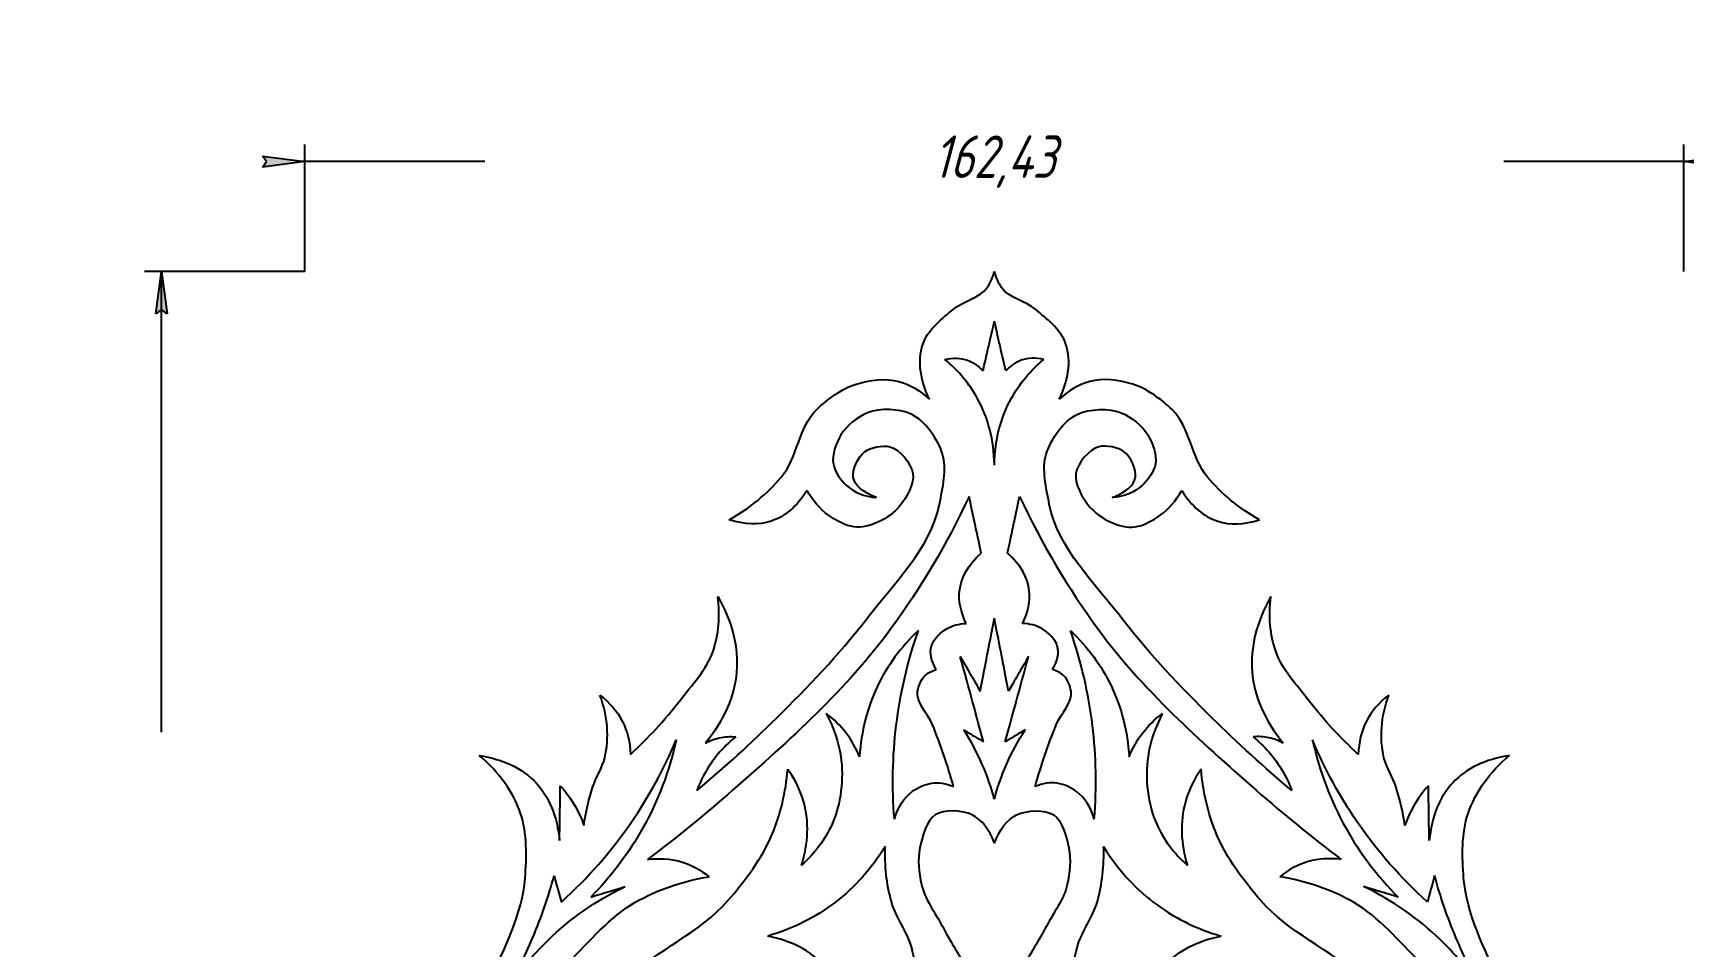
# Model space of a CAD drawing. Header units: millimetres. Extents: x -149 to 358, y -5 to 259.
# Drawn here: x -149.2 to 45.3, y 142.3 to 249.9 of the extents above; entities that cross this region are included whole.
import ezdxf

# ---------------------------------------------------------------- set-up
doc = ezdxf.new("R2010")
doc.units = ezdxf.units.MM
doc.linetypes.add('K5LT32769', pattern=[0])
doc.linetypes.add('K5LT_THIN', pattern=[0])
doc.styles.add('KDIMTEXTSTYLE', font='GOST_AU.SHX', dxfattribs={"width": 0.96, "oblique": 15, "height": 5})
doc.dimstyles.new('KDIMSTYLE (1.00)', dxfattribs={"dimtxt": 5, "dimasz": 1, "dimexe": 2, "dimexo": 0, "dimgap": 1, "dimtad": 1, "dimtxsty": 'KDIMTEXTSTYLE', "dimsah": 1, "dimcen": 0, "dimdle": 1, "dimadec": 0, "dimazin": 0, "dimtfac": 0.667, "dimtmove": 0, "dimatfit": 3, "dimfxl": 1, "dimtvp": 1, "dimtolj": 1, "dimtzin": 0, "dimarcsym": 0})

# ---------------------------------------------------------------- blocks, each defined once
blk = doc.blocks.new('KDIMARROW_01')
blk.add_hatch(color=0).paths.add_polyline_path([(0, 0), (-5, 0.66), (-4.5, 0), (-5, -0.66)])
at = {"color": 0, "linetype": 'K5LT_THIN'}
for p, q in [((-4.5, 0), (-5, 0.66)), ((-5, 0.66), (0, 0)), ((0, 0), (-5, -0.66)), ((-5, -0.66), (-4.5, 0)), ((0, 0), (-1, 0))]:
    blk.add_line(p, q, dxfattribs=at)

msp = doc.modelspace()

# ---------------------------------------------------------------- linework, layer by layer
at = {"color": 30, "linetype": 'K5LT32769', "true_color": 0xff8000}
for points, knots in [([(-43.594, 206.756), (-44.819, 209.374), (-45.033, 211.653), (-44.235, 213.593), (-43.646, 215.024), (-42.099, 216.255), (-40.816, 217.332), (-39.603, 218.35), (-37.65, 218.651), (-36.792, 219.931), (-36.422, 220.484), (-36.142, 221.113), (-35.952, 221.819)], [0, 0, 0, 0, 1, 1, 1, 2, 2, 2, 3, 3, 3, 4, 4, 4, 4]), ([(-28.31, 206.756), (-27.084, 209.374), (-26.871, 211.653), (-27.669, 213.593), (-28.258, 215.024), (-29.804, 216.255), (-31.087, 217.332), (-32.3, 218.35), (-34.253, 218.651), (-35.111, 219.931), (-35.481, 220.484), (-35.761, 221.113), (-35.952, 221.819)], [0, 0, 0, 0, 1, 1, 1, 2, 2, 2, 3, 3, 3, 4, 4, 4, 4]), ([(-41.778, 211.456), (-40.802, 211.678), (-39.912, 211.642), (-39.107, 211.349), (-38.444, 211.108), (-37.838, 210.693), (-37.291, 210.103)], [0, 0, 0, 0, 1, 1, 1, 2, 2, 2, 2]), ([(-35.952, 199.012), (-36, 201.952), (-36.672, 204.581), (-37.967, 206.898), (-38.908, 208.582), (-40.179, 210.101), (-41.778, 211.456)], [0, 0, 0, 0, 1, 1, 1, 2, 2, 2, 2]), ([(-35.952, 199.012), (-35.903, 201.952), (-35.231, 204.581), (-33.936, 206.898), (-32.995, 208.582), (-31.725, 210.101), (-30.126, 211.456)], [0, 0, 0, 0, 1, 1, 1, 2, 2, 2, 2]), ([(-30.126, 211.456), (-31.101, 211.678), (-31.992, 211.642), (-32.796, 211.349), (-33.46, 211.108), (-34.065, 210.693), (-34.613, 210.103)], [0, 0, 0, 0, 1, 1, 1, 2, 2, 2, 2]), ([(-67.167, 192.583), (-64.744, 193.945), (-62.702, 195.619), (-61.043, 197.604), (-59.164, 199.852), (-58.96, 203.533), (-56.876, 205.545), (-55.596, 206.782), (-53.941, 207.998), (-52.247, 208.536), (-50.689, 209.031), (-48.751, 209.276), (-47.19, 208.857), (-45.907, 208.512), (-44.708, 207.812), (-43.594, 206.756)], [0, 0, 0, 0, 1, 1, 1, 2, 2, 2, 3, 3, 3, 4, 4, 4, 5, 5, 5, 5]), ([(-4.736, 192.583), (-7.16, 193.945), (-9.202, 195.619), (-10.861, 197.604), (-12.74, 199.852), (-12.944, 203.533), (-15.027, 205.545), (-16.308, 206.782), (-17.962, 207.998), (-19.657, 208.536), (-21.214, 209.031), (-23.152, 209.276), (-24.713, 208.857), (-25.996, 208.512), (-27.195, 207.812), (-28.31, 206.756)], [0, 0, 0, 0, 1, 1, 1, 2, 2, 2, 3, 3, 3, 4, 4, 4, 5, 5, 5, 5]), ([(-70.978, 160.712), (-67.716, 163.433), (-64.583, 166.282), (-61.577, 169.259), (-57.909, 172.891), (-54.28, 176.642), (-51.143, 180.725), (-47.861, 184.997), (-43.435, 189.227), (-42.419, 194.399), (-42.048, 196.288), (-41.515, 198.549), (-42.063, 200.31), (-42.616, 202.091), (-44.123, 204.258), (-45.766, 205.011), (-47.175, 205.656), (-49.404, 205.741), (-50.894, 205.153), (-52.076, 204.687), (-53.359, 203.66), (-54.027, 202.554), (-54.607, 201.594), (-55.119, 200.2), (-54.918, 199.135), (-54.748, 198.239), (-54.047, 197.243), (-53.351, 196.607), (-52.46, 195.794), (-51.285, 195.319), (-49.825, 195.183)], [0, 0, 0, 0, 1, 1, 1, 2, 2, 2, 3, 3, 3, 4, 4, 4, 5, 5, 5, 6, 6, 6, 7, 7, 7, 8, 8, 8, 9, 9, 9, 10, 10, 10, 10]), ([(-0.926, 160.712), (-4.187, 163.433), (-7.321, 166.282), (-10.327, 169.259), (-13.995, 172.891), (-17.624, 176.642), (-20.76, 180.725), (-24.042, 184.997), (-28.469, 189.227), (-29.485, 194.399), (-29.856, 196.288), (-30.389, 198.549), (-29.841, 200.31), (-29.287, 202.091), (-27.781, 204.258), (-26.137, 205.011), (-24.729, 205.656), (-22.5, 205.741), (-21.01, 205.153), (-19.827, 204.687), (-18.544, 203.66), (-17.876, 202.554), (-17.296, 201.594), (-16.785, 200.2), (-16.986, 199.135), (-17.155, 198.239), (-17.856, 197.243), (-18.553, 196.607), (-19.443, 195.794), (-20.618, 195.319), (-22.078, 195.183)], [0, 0, 0, 0, 1, 1, 1, 2, 2, 2, 3, 3, 3, 4, 4, 4, 5, 5, 5, 6, 6, 6, 7, 7, 7, 8, 8, 8, 9, 9, 9, 10, 10, 10, 10]), ([(-49.825, 195.183), (-51.478, 195.813), (-52.392, 196.608), (-52.567, 197.568), (-52.725, 198.432), (-52.014, 199.967), (-51.25, 200.56), (-50.536, 201.114), (-49.115, 201.376), (-48.259, 201.165), (-47.097, 200.879), (-45.75, 199.191), (-45.552, 198.031), (-45.35, 196.846), (-46.304, 195.113), (-47.155, 194.114), (-48.331, 192.733), (-50.723, 191.49), (-52.496, 191.728), (-53.496, 191.863), (-54.618, 192.485), (-55.487, 193.117), (-56.506, 193.858), (-57.348, 194.831), (-58.016, 196.037)], [0, 0, 0, 0, 1, 1, 1, 2, 2, 2, 3, 3, 3, 4, 4, 4, 5, 5, 5, 6, 6, 6, 7, 7, 7, 8, 8, 8, 8]), ([(-22.078, 195.183), (-20.426, 195.813), (-19.512, 196.608), (-19.336, 197.568), (-19.178, 198.432), (-19.889, 199.967), (-20.654, 200.56), (-21.367, 201.114), (-22.789, 201.376), (-23.645, 201.165), (-24.806, 200.879), (-26.154, 199.191), (-26.351, 198.031), (-26.553, 196.846), (-25.599, 195.113), (-24.749, 194.114), (-23.573, 192.733), (-21.18, 191.49), (-19.407, 191.728), (-18.408, 191.863), (-17.285, 192.485), (-16.416, 193.117), (-15.398, 193.858), (-14.555, 194.831), (-13.888, 196.037)], [0, 0, 0, 0, 1, 1, 1, 2, 2, 2, 3, 3, 3, 4, 4, 4, 5, 5, 5, 6, 6, 6, 7, 7, 7, 8, 8, 8, 8]), ([(-38.928, 195.313), (-41.542, 189.748), (-44.625, 184.542), (-48.176, 179.697), (-53.375, 172.604), (-60.134, 166.565), (-66.784, 160.735), (-70.016, 157.901), (-73.353, 155.184), (-76.797, 152.583)], [0, 0, 0, 0, 1, 1, 1, 2, 2, 2, 3, 3, 3, 3]), ([(-58.016, 196.037), (-59.191, 194.147), (-60.603, 192.936), (-62.253, 192.405), (-63.707, 191.937), (-65.345, 191.996), (-67.167, 192.583)], [0, 0, 0, 0, 1, 1, 1, 2, 2, 2, 2]), ([(-32.975, 195.313), (-30.361, 189.748), (-27.279, 184.542), (-23.727, 179.697), (-18.529, 172.604), (-11.77, 166.565), (-5.12, 160.735), (-1.888, 157.901), (1.45, 155.184), (4.893, 152.583)], [0, 0, 0, 0, 1, 1, 1, 2, 2, 2, 3, 3, 3, 3]), ([(-13.888, 196.037), (-12.713, 194.147), (-11.3, 192.936), (-9.65, 192.405), (-8.196, 191.937), (-6.558, 191.996), (-4.736, 192.583)], [0, 0, 0, 0, 1, 1, 1, 2, 2, 2, 2]), ([(-39.261, 180.359), (-39.927, 181.709), (-40.192, 182.994), (-40.056, 184.215), (-39.88, 185.798), (-39.029, 187.272), (-37.504, 188.637)], [0, 0, 0, 0, 1, 1, 1, 2, 2, 2, 2]), ([(-32.643, 180.359), (-31.977, 181.709), (-31.711, 182.994), (-31.847, 184.215), (-32.024, 185.798), (-32.875, 187.272), (-34.4, 188.637)], [0, 0, 0, 0, 1, 1, 1, 2, 2, 2, 2]), ([(-78.812, 164.95), (-76.704, 166.893), (-74.781, 168.983), (-73.043, 171.217), (-71.598, 173.075), (-69.828, 174.929), (-69.09, 177.093), (-68.416, 179.07), (-68.226, 181.218), (-68.521, 183.538)], [0, 0, 0, 0, 1, 1, 1, 2, 2, 2, 3, 3, 3, 3]), ([(-68.521, 183.538), (-66.809, 180.501), (-66.073, 177.545), (-66.313, 174.671), (-66.553, 171.788), (-67.776, 168.986), (-69.981, 166.268)], [0, 0, 0, 0, 1, 1, 1, 2, 2, 2, 2]), ([(-3.383, 183.538), (-5.094, 180.501), (-5.83, 177.545), (-5.591, 174.671), (-5.35, 171.788), (-4.128, 168.986), (-1.923, 166.268)], [0, 0, 0, 0, 1, 1, 1, 2, 2, 2, 2]), ([(6.908, 164.95), (4.801, 166.893), (2.878, 168.983), (1.14, 171.217), (-0.306, 173.075), (-2.075, 174.929), (-2.813, 177.093), (-3.487, 179.07), (-3.677, 181.218), (-3.383, 183.538)], [0, 0, 0, 0, 1, 1, 1, 2, 2, 2, 3, 3, 3, 3]), ([(-44.901, 179.547), (-46.972, 177.57), (-48.581, 175.377), (-49.73, 172.966), (-50.933, 170.441), (-51.631, 167.677), (-51.824, 164.676)], [0, 0, 0, 0, 1, 1, 1, 2, 2, 2, 2]), ([(-47.722, 157.326), (-48.024, 161.048), (-47.952, 164.723), (-47.508, 168.351), (-47.045, 172.133), (-46.176, 175.865), (-44.901, 179.547)], [0, 0, 0, 0, 1, 1, 1, 2, 2, 2, 2]), ([(-42.807, 174.932), (-43.406, 175.97), (-43.591, 176.896), (-43.363, 177.709), (-43.141, 178.5), (-42.287, 179.319), (-41.525, 179.76), (-40.878, 180.135), (-40.123, 180.335), (-39.261, 180.359)], [0, 0, 0, 0, 1, 1, 1, 2, 2, 2, 3, 3, 3, 3]), ([(-29.096, 174.932), (-28.498, 175.97), (-28.312, 176.896), (-28.541, 177.709), (-28.762, 178.5), (-29.617, 179.319), (-30.378, 179.76), (-31.025, 180.135), (-31.78, 180.335), (-32.643, 180.359)], [0, 0, 0, 0, 1, 1, 1, 2, 2, 2, 3, 3, 3, 3]), ([(-24.182, 157.326), (-23.88, 161.048), (-23.951, 164.723), (-24.396, 168.351), (-24.859, 172.133), (-25.728, 175.865), (-27.002, 179.547)], [0, 0, 0, 0, 1, 1, 1, 2, 2, 2, 2]), ([(-27.002, 179.547), (-24.932, 177.57), (-23.322, 175.377), (-22.174, 172.966), (-20.97, 170.441), (-20.272, 167.677), (-20.08, 164.676)], [0, 0, 0, 0, 1, 1, 1, 2, 2, 2, 2]), ([(-40.756, 161.172), (-41.451, 163.645), (-42.277, 166.066), (-43.235, 168.436), (-43.777, 169.778), (-45.23, 171.098), (-44.987, 172.41), (-44.875, 173.011), (-44.585, 173.766), (-44.132, 174.205), (-43.788, 174.539), (-43.346, 174.781), (-42.807, 174.932)], [0, 0, 0, 0, 1, 1, 1, 2, 2, 2, 3, 3, 3, 4, 4, 4, 4]), ([(-31.147, 161.172), (-30.453, 163.645), (-29.626, 166.066), (-28.669, 168.436), (-28.127, 169.778), (-26.673, 171.098), (-26.917, 172.41), (-27.028, 173.011), (-27.318, 173.766), (-27.771, 174.205), (-28.116, 174.539), (-28.557, 174.781), (-29.096, 174.932)], [0, 0, 0, 0, 1, 1, 1, 2, 2, 2, 3, 3, 3, 4, 4, 4, 4]), ([(-84.296, 156.582), (-84.081, 158.118), (-83.737, 159.614), (-83.263, 161.069), (-82.875, 162.259), (-82.12, 163.365), (-81.839, 164.558), (-81.286, 166.899), (-81.476, 169.356), (-82.408, 171.929)], [0, 0, 0, 0, 1, 1, 1, 2, 2, 2, 3, 3, 3, 3]), ([(-82.408, 171.929), (-81.251, 171.052), (-80.373, 170.032), (-79.773, 168.867), (-79.175, 167.705), (-78.854, 166.399), (-78.812, 164.95)], [0, 0, 0, 0, 1, 1, 1, 2, 2, 2, 2]), ([(10.505, 171.929), (9.348, 171.052), (8.469, 170.032), (7.87, 168.867), (7.271, 167.705), (6.951, 166.399), (6.908, 164.95)], [0, 0, 0, 0, 1, 1, 1, 2, 2, 2, 2]), ([(12.392, 156.582), (12.178, 158.118), (11.833, 159.614), (11.36, 161.069), (10.972, 162.259), (10.217, 163.365), (9.935, 164.558), (9.382, 166.899), (9.572, 169.356), (10.505, 171.929)], [0, 0, 0, 0, 1, 1, 1, 2, 2, 2, 3, 3, 3, 3]), ([(-55.755, 169.761), (-54.869, 168.112), (-54.299, 166.431), (-54.046, 164.719), (-53.663, 162.128), (-54.009, 159.1), (-55.071, 156.728), (-55.872, 154.939), (-57.083, 153.315), (-58.704, 151.857)], [0, 0, 0, 0, 1, 1, 1, 2, 2, 2, 3, 3, 3, 3]), ([(-51.824, 164.676), (-52.236, 165.69), (-52.763, 166.616), (-53.405, 167.454), (-54.066, 168.317), (-54.85, 169.086), (-55.755, 169.761)], [0, 0, 0, 0, 1, 1, 1, 2, 2, 2, 2]), ([(-20.08, 164.676), (-19.667, 165.69), (-19.14, 166.616), (-18.499, 167.454), (-17.837, 168.317), (-17.054, 169.086), (-16.148, 169.761)], [0, 0, 0, 0, 1, 1, 1, 2, 2, 2, 2]), ([(-16.148, 169.761), (-17.035, 168.112), (-17.604, 166.431), (-17.858, 164.719), (-18.241, 162.128), (-17.894, 159.1), (-16.832, 156.728), (-16.031, 154.939), (-14.82, 153.315), (-13.2, 151.857)], [0, 0, 0, 0, 1, 1, 1, 2, 2, 2, 3, 3, 3, 3]), ([(-35.952, 159.676), (-36.327, 161.088), (-36.803, 162.456), (-37.38, 163.779), (-37.993, 165.182), (-38.719, 166.535), (-39.56, 167.838)], [0, 0, 0, 0, 1, 1, 1, 2, 2, 2, 2]), ([(-35.952, 159.676), (-35.577, 161.088), (-35.1, 162.456), (-34.523, 163.779), (-33.91, 165.182), (-33.184, 166.535), (-32.344, 167.838)], [0, 0, 0, 0, 1, 1, 1, 2, 2, 2, 2]), ([(-86.951, 147.573), (-83.811, 150.417), (-81.069, 153.539), (-78.725, 156.939), (-76.643, 159.959), (-74.874, 163.2), (-73.419, 166.66)], [0, 0, 0, 0, 1, 1, 1, 2, 2, 2, 2]), ([(-73.419, 166.66), (-74.247, 162.942), (-75.552, 159.488), (-77.337, 156.298), (-78.983, 153.355), (-81.036, 150.636), (-83.497, 148.143)], [0, 0, 0, 0, 1, 1, 1, 2, 2, 2, 2]), ([(-66.42, 167.015), (-67.979, 165.748), (-69.214, 164.276), (-70.123, 162.6), (-70.45, 161.997), (-70.735, 161.368), (-70.978, 160.712)], [0, 0, 0, 0, 1, 1, 1, 2, 2, 2, 2]), ([(-69.981, 166.268), (-69.441, 166.569), (-68.884, 166.782), (-68.307, 166.909), (-67.699, 167.042), (-67.07, 167.077), (-66.42, 167.015)], [0, 0, 0, 0, 1, 1, 1, 2, 2, 2, 2]), ([(-1.923, 166.268), (-2.462, 166.569), (-3.02, 166.782), (-3.597, 166.909), (-4.205, 167.042), (-4.834, 167.077), (-5.484, 167.015)], [0, 0, 0, 0, 1, 1, 1, 2, 2, 2, 2]), ([(-5.484, 167.015), (-3.924, 165.748), (-2.69, 164.276), (-1.78, 162.6), (-1.454, 161.997), (-1.169, 161.368), (-0.926, 160.712)], [0, 0, 0, 0, 1, 1, 1, 2, 2, 2, 2]), ([(15.048, 147.573), (11.908, 150.417), (9.166, 153.539), (6.822, 156.939), (4.739, 159.959), (2.971, 163.2), (1.516, 166.66)], [0, 0, 0, 0, 1, 1, 1, 2, 2, 2, 2]), ([(1.516, 166.66), (2.343, 162.942), (3.649, 159.488), (5.433, 156.298), (7.079, 153.355), (9.133, 150.636), (11.594, 148.143)], [0, 0, 0, 0, 1, 1, 1, 2, 2, 2, 2]), ([(-107.72, 111.837), (-106.733, 115.59), (-105.337, 119.271), (-103.892, 122.789), (-101.686, 128.163), (-97.675, 132.796), (-95.386, 138.162), (-93.702, 142.107), (-91.549, 146.176), (-91.221, 150.39), (-91.027, 152.882), (-90.954, 155.693), (-91.753, 158.01), (-92.629, 160.553), (-94.253, 162.828), (-96.626, 164.833)], [0, 0, 0, 0, 1, 1, 1, 2, 2, 2, 3, 3, 3, 4, 4, 4, 5, 5, 5, 5]), ([(-96.626, 164.833), (-93.746, 164.368), (-91.516, 163.291), (-89.936, 161.603), (-88.376, 159.935), (-87.45, 157.67), (-87.159, 154.808)], [0, 0, 0, 0, 1, 1, 1, 2, 2, 2, 2]), ([(24.723, 164.833), (21.842, 164.368), (19.612, 163.291), (18.033, 161.603), (16.472, 159.935), (15.546, 157.67), (15.255, 154.808)], [0, 0, 0, 0, 1, 1, 1, 2, 2, 2, 2]), ([(35.817, 111.837), (34.829, 115.59), (33.433, 119.271), (31.989, 122.789), (29.782, 128.163), (25.772, 132.796), (23.482, 138.162), (21.799, 142.107), (19.645, 146.176), (19.318, 150.39), (19.124, 152.882), (19.051, 155.693), (19.849, 158.01), (20.726, 160.553), (22.35, 162.828), (24.723, 164.833)], [0, 0, 0, 0, 1, 1, 1, 2, 2, 2, 3, 3, 3, 4, 4, 4, 5, 5, 5, 5]), ([(-83.24, 134.701), (-81.949, 136.029), (-80.621, 137.314), (-79.275, 138.552), (-75.598, 141.937), (-70.577, 143.989), (-67.332, 147.739), (-65.311, 150.075), (-63.315, 152.707), (-62.126, 155.548), (-61.129, 157.932), (-60.517, 160.484), (-60.289, 163.204)], [0, 0, 0, 0, 1, 1, 1, 2, 2, 2, 3, 3, 3, 4, 4, 4, 4]), ([(-60.289, 163.204), (-59.434, 161.964), (-58.82, 160.675), (-58.447, 159.335), (-57.797, 156.995), (-57.882, 154.502), (-58.704, 151.857)], [0, 0, 0, 0, 1, 1, 1, 2, 2, 2, 2]), ([(-47.722, 157.326), (-47.319, 158.756), (-46.621, 159.839), (-45.628, 160.574), (-44.993, 161.043), (-44.146, 161.446), (-43.363, 161.557), (-42.527, 161.675), (-41.658, 161.547), (-40.756, 161.172)], [0, 0, 0, 0, 1, 1, 1, 2, 2, 2, 3, 3, 3, 3]), ([(-24.182, 157.326), (-24.585, 158.756), (-25.283, 159.839), (-26.276, 160.574), (-26.91, 161.043), (-27.757, 161.446), (-28.541, 161.557), (-29.377, 161.675), (-30.246, 161.547), (-31.147, 161.172)], [0, 0, 0, 0, 1, 1, 1, 2, 2, 2, 3, 3, 3, 3]), ([(-11.614, 163.204), (-12.47, 161.964), (-13.084, 160.675), (-13.456, 159.335), (-14.107, 156.995), (-14.021, 154.502), (-13.2, 151.857)], [0, 0, 0, 0, 1, 1, 1, 2, 2, 2, 2]), ([(11.336, 134.701), (10.046, 136.029), (8.718, 137.314), (7.372, 138.552), (3.695, 141.937), (-1.326, 143.989), (-4.571, 147.739), (-6.592, 150.075), (-8.588, 152.707), (-9.777, 155.548), (-10.774, 157.932), (-11.387, 160.484), (-11.614, 163.204)], [0, 0, 0, 0, 1, 1, 1, 2, 2, 2, 3, 3, 3, 4, 4, 4, 4]), ([(-87.073, 161.261), (-86.398, 160.516), (-85.816, 159.715), (-85.328, 158.861), (-84.917, 158.14), (-84.573, 157.38), (-84.296, 156.582)], [0, 0, 0, 0, 1, 1, 1, 2, 2, 2, 2]), ([(15.17, 161.261), (14.494, 160.516), (13.912, 159.715), (13.425, 158.861), (13.014, 158.14), (12.67, 157.38), (12.392, 156.582)], [0, 0, 0, 0, 1, 1, 1, 2, 2, 2, 2]), ([(-35.952, 154.497), (-36.56, 156.15), (-37.433, 157.257), (-38.571, 157.82), (-39.745, 158.401), (-41.912, 158.489), (-42.94, 157.82), (-43.944, 157.166), (-44.456, 155.3), (-44.724, 153.944), (-44.996, 152.573), (-44.856, 151.006), (-44.54, 149.636), (-44.135, 147.888), (-42.942, 146.331), (-42.078, 144.713), (-41.2, 143.069), (-40.189, 141.496), (-39.309, 139.852), (-38.56, 138.454), (-37.718, 137.081), (-37.156, 135.607), (-36.606, 134.166), (-36.205, 132.669), (-35.952, 131.115)], [0, 0, 0, 0, 1, 1, 1, 2, 2, 2, 3, 3, 3, 4, 4, 4, 5, 5, 5, 6, 6, 6, 7, 7, 7, 8, 8, 8, 8]), ([(-35.952, 154.497), (-35.343, 156.15), (-34.47, 157.257), (-33.333, 157.82), (-32.158, 158.401), (-29.991, 158.489), (-28.964, 157.82), (-27.96, 157.166), (-27.448, 155.3), (-27.179, 153.944), (-26.908, 152.573), (-27.047, 151.006), (-27.364, 149.636), (-27.768, 147.888), (-28.961, 146.331), (-29.825, 144.713), (-30.703, 143.069), (-31.714, 141.496), (-32.594, 139.852), (-33.343, 138.454), (-34.185, 137.081), (-34.748, 135.607), (-35.297, 134.166), (-35.699, 132.669), (-35.952, 131.115)], [0, 0, 0, 0, 1, 1, 1, 2, 2, 2, 3, 3, 3, 4, 4, 4, 5, 5, 5, 6, 6, 6, 7, 7, 7, 8, 8, 8, 8]), ([(-48.811, 154.102), (-50.434, 151.493), (-52.385, 149.314), (-54.665, 147.564), (-56.987, 145.783), (-59.649, 144.448), (-62.652, 143.559)], [0, 0, 0, 0, 1, 1, 1, 2, 2, 2, 2]), ([(-45.264, 134.745), (-44.934, 137.337), (-45.076, 139.815), (-45.692, 142.18), (-46.185, 144.076), (-47.563, 145.753), (-48.085, 147.65), (-48.653, 149.713), (-48.895, 151.864), (-48.811, 154.102)], [0, 0, 0, 0, 1, 1, 1, 2, 2, 2, 3, 3, 3, 3]), ([(-26.639, 134.745), (-26.97, 137.337), (-26.827, 139.815), (-26.212, 142.18), (-25.718, 144.076), (-24.341, 145.753), (-23.819, 147.65), (-23.251, 149.713), (-23.009, 151.864), (-23.092, 154.102)], [0, 0, 0, 0, 1, 1, 1, 2, 2, 2, 3, 3, 3, 3]), ([(-23.092, 154.102), (-21.47, 151.493), (-19.518, 149.314), (-17.238, 147.564), (-14.916, 145.783), (-12.254, 144.448), (-9.251, 143.559)], [0, 0, 0, 0, 1, 1, 1, 2, 2, 2, 2]), ([(-76.797, 152.583), (-75.424, 152.762), (-74.127, 152.676), (-72.905, 152.325), (-71.718, 151.984), (-70.601, 151.393), (-69.556, 150.552)], [0, 0, 0, 0, 1, 1, 1, 2, 2, 2, 2]), ([(4.893, 152.583), (3.521, 152.762), (2.224, 152.676), (1.002, 152.325), (-0.186, 151.984), (-1.302, 151.393), (-2.348, 150.552)], [0, 0, 0, 0, 1, 1, 1, 2, 2, 2, 2]), ([(-93.642, 136.785), (-92.381, 138.927), (-91.27, 141.131), (-90.308, 143.4), (-89.309, 145.758), (-88.471, 148.186), (-87.796, 150.681)], [0, 0, 0, 0, 1, 1, 1, 2, 2, 2, 2]), ([(-87.615, 138.974), (-87.12, 139.469), (-86.622, 139.961), (-86.125, 140.451), (-83.613, 142.929), (-81.249, 145.822), (-78.239, 147.539), (-75.631, 149.028), (-72.736, 150.032), (-69.556, 150.552)], [0, 0, 0, 0, 1, 1, 1, 2, 2, 2, 3, 3, 3, 3]), ([(15.712, 138.974), (15.216, 139.469), (14.719, 139.961), (14.222, 140.451), (11.709, 142.929), (9.345, 145.822), (6.336, 147.539), (3.727, 149.028), (0.833, 150.032), (-2.348, 150.552)], [0, 0, 0, 0, 1, 1, 1, 2, 2, 2, 3, 3, 3, 3]), ([(21.738, 136.785), (20.477, 138.927), (19.366, 141.131), (18.405, 143.4), (17.405, 145.758), (16.568, 148.186), (15.892, 150.681)], [0, 0, 0, 0, 1, 1, 1, 2, 2, 2, 2]), ([(-93.642, 136.785), (-92.151, 139.123), (-90.442, 141.225), (-88.514, 143.092), (-85.892, 145.63), (-82.867, 147.733), (-79.437, 149.399)], [0, 0, 0, 0, 1, 1, 1, 2, 2, 2, 2]), ([(21.738, 136.785), (20.247, 139.123), (18.538, 141.225), (16.61, 143.092), (13.989, 145.63), (10.964, 147.733), (7.534, 149.399)], [0, 0, 0, 0, 1, 1, 1, 2, 2, 2, 2]), ([(-58.96, 108.928), (-60.554, 109.816), (-61.588, 110.899), (-62.062, 112.177), (-62.578, 113.57), (-62.068, 115.544), (-61.619, 117.051), (-60.807, 119.774), (-57.61, 121.505), (-56.228, 124.065), (-54.802, 126.708), (-53.161, 129.842), (-53.275, 132.705), (-53.374, 135.203), (-54.407, 138.333), (-56.081, 140.163), (-57.635, 141.861), (-59.825, 142.993), (-62.652, 143.559)], [0, 0, 0, 0, 1, 1, 1, 2, 2, 2, 3, 3, 3, 4, 4, 4, 5, 5, 5, 6, 6, 6, 6]), ([(-12.943, 108.928), (-11.35, 109.816), (-10.316, 110.899), (-9.842, 112.177), (-9.325, 113.57), (-9.836, 115.544), (-10.285, 117.051), (-11.097, 119.774), (-14.293, 121.505), (-15.675, 124.065), (-17.101, 126.708), (-18.742, 129.842), (-18.629, 132.705), (-18.53, 135.203), (-17.497, 138.333), (-15.823, 140.163), (-14.269, 141.861), (-12.078, 142.993), (-9.251, 143.559)], [0, 0, 0, 0, 1, 1, 1, 2, 2, 2, 3, 3, 3, 4, 4, 4, 5, 5, 5, 6, 6, 6, 6])]:
    msp.add_open_spline(points, degree=3, knots=knots, dxfattribs=at)
for points in [[(-37.291, 210.103), (-36.398, 213.996), (-36.844, 212.05), (-35.952, 215.943)], [(-34.613, 210.103), (-35.505, 213.996), (-35.059, 212.05), (-35.952, 215.943)], [(-37.504, 188.637), (-38.454, 193.088), (-37.979, 190.862), (-38.928, 195.313)], [(-34.4, 188.637), (-33.45, 193.088), (-33.925, 190.862), (-32.975, 195.313)], [(-37.623, 172.405), (-36.509, 178.122), (-37.066, 175.263), (-35.952, 180.981)], [(-34.281, 172.405), (-35.395, 178.122), (-34.838, 175.263), (-35.952, 180.981)], [(-37.237, 166.44), (-39.057, 173.127), (-38.147, 169.783), (-39.967, 176.47)], [(-39.967, 176.47), (-38.404, 173.76), (-39.185, 175.115), (-37.623, 172.405)], [(-34.667, 166.44), (-32.847, 173.127), (-33.757, 169.783), (-31.937, 176.47)], [(-31.937, 176.47), (-33.499, 173.76), (-32.718, 175.115), (-34.281, 172.405)], [(-39.56, 167.838), (-38.011, 166.906), (-38.785, 167.372), (-37.237, 166.44)], [(-32.344, 167.838), (-33.892, 166.906), (-33.118, 167.372), (-34.667, 166.44)], [(-87.159, 154.808), (-87.102, 159.11), (-87.13, 156.959), (-87.073, 161.261)], [(15.255, 154.808), (15.198, 159.11), (15.227, 156.959), (15.17, 161.261)], [(-87.796, 150.681), (-87.233, 148.609), (-87.514, 149.645), (-86.951, 147.573)], [(15.892, 150.681), (15.329, 148.609), (15.611, 149.645), (15.048, 147.573)], [(-83.497, 148.143), (-80.791, 148.98), (-82.144, 148.562), (-79.437, 149.399)], [(11.594, 148.143), (8.887, 148.98), (10.24, 148.562), (7.534, 149.399)]]:
    msp.add_open_spline(points, degree=3, dxfattribs=at)

# ---------------------------------------------------------------- dimensions: what is measured, and where the dimension line sits
at = {"color": 7}
msp.add_linear_dim(base=(-117.167, 234.732), p1=(45.265, 221.819), p2=(-117.167, 221.819), location=(-35.951, 234.732), dimstyle='KDIMSTYLE (1.00)', override={"dimexo": 0, "dimpost": '\\H5.0;\\W0.965;\\Q15;<>', "dimblk1": 'KDIMARROW_01', "dimblk2": 'KDIMARROW_01', "dimse1": 0, "dimse2": 0, "dimclrt": 7, "dimtolj": 1}, dxfattribs=at).render()
msp.add_linear_dim(base=(-134.034, 221.819), p1=(-117.167, -1.884), p2=(-117.167, 221.819), angle=90, location=(-134.034, 109.967), dimstyle='KDIMSTYLE (1.00)', override={"dimexo": 0, "dimpost": '\\H5.0;\\W0.965;\\Q15;<>', "dimblk1": 'KDIMARROW_01', "dimblk2": 'KDIMARROW_01', "dimse1": 0, "dimse2": 0, "dimclrt": 7, "dimtolj": 1}, dxfattribs=at).render()

doc.saveas('drawing.dxf')
